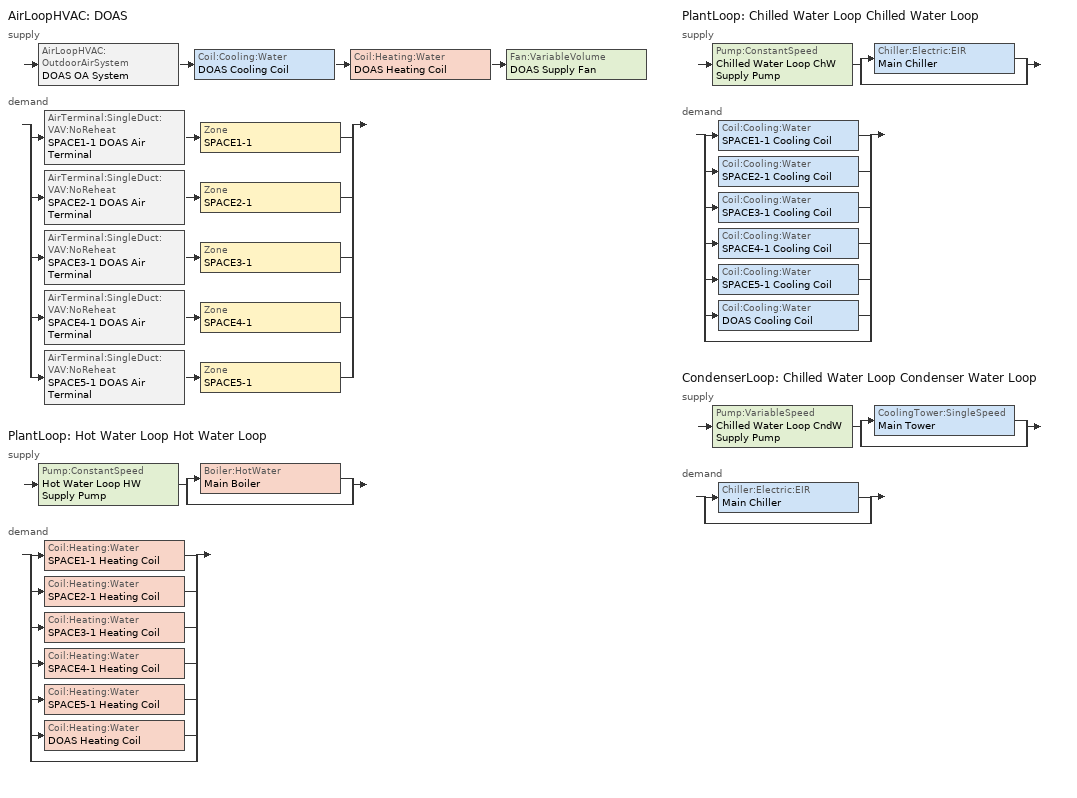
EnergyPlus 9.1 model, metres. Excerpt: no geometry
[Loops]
AirLoopHVAC 'DOAS'
 supply: AirLoopHVAC:OutdoorAirSystem 'DOAS OA System' > Coil:Cooling:Water 'DOAS Cooling Coil' > Coil:Heating:Water 'DOAS Heating Coil' > Fan:VariableVolume 'DOAS Supply Fan'
 demand: split
  | AirTerminal:SingleDuct:VAV:NoReheat 'SPACE1-1 DOAS Air Terminal' > Zone 'SPACE1-1'
  | AirTerminal:SingleDuct:VAV:NoReheat 'SPACE2-1 DOAS Air Terminal' > Zone 'SPACE2-1'
  | AirTerminal:SingleDuct:VAV:NoReheat 'SPACE3-1 DOAS Air Terminal' > Zone 'SPACE3-1'
  | AirTerminal:SingleDuct:VAV:NoReheat 'SPACE4-1 DOAS Air Terminal' > Zone 'SPACE4-1'
  | AirTerminal:SingleDuct:VAV:NoReheat 'SPACE5-1 DOAS Air Terminal' > Zone 'SPACE5-1'
PlantLoop 'Hot Water Loop Hot Water Loop'
 supply: Pump:ConstantSpeed 'Hot Water Loop HW Supply Pump' > split
  | Boiler:HotWater 'Main Boiler'
  | bypass
 demand: split
  | Coil:Heating:Water 'SPACE1-1 Heating Coil'
  | Coil:Heating:Water 'SPACE2-1 Heating Coil'
  | Coil:Heating:Water 'SPACE3-1 Heating Coil'
  | Coil:Heating:Water 'SPACE4-1 Heating Coil'
  | Coil:Heating:Water 'SPACE5-1 Heating Coil'
  | Coil:Heating:Water 'DOAS Heating Coil'
  | bypass
PlantLoop 'Chilled Water Loop Chilled Water Loop'
 supply: Pump:ConstantSpeed 'Chilled Water Loop ChW Supply Pump' > split
  | Chiller:Electric:EIR 'Main Chiller'
  | bypass
 demand: split
  | Coil:Cooling:Water 'SPACE1-1 Cooling Coil'
  | Coil:Cooling:Water 'SPACE2-1 Cooling Coil'
  | Coil:Cooling:Water 'SPACE3-1 Cooling Coil'
  | Coil:Cooling:Water 'SPACE4-1 Cooling Coil'
  | Coil:Cooling:Water 'SPACE5-1 Cooling Coil'
  | Coil:Cooling:Water 'DOAS Cooling Coil'
  | bypass
CondenserLoop 'Chilled Water Loop Condenser Water Loop'
 supply: Pump:VariableSpeed 'Chilled Water Loop CndW Supply Pump' > split
  | CoolingTower:SingleSpeed 'Main Tower'
  | bypass
 demand: split
  | Chiller:Electric:EIR 'Main Chiller'
  | bypass
[DesignSpecification:OutdoorAir] Outdoor Air Method=flow/person; Outdoor Air Flow per Person {m3/s-person}=0.00944; Outdoor Air Flow per Zone Floor Area {m3/s-m2}=0; Outdoor Air Flow per Zone {m3/s}=0
SZ DSOA SPACE1-1; SZ DSOA SPACE2-1; SZ DSOA SPACE3-1; SZ DSOA SPACE4-1; SZ DSOA SPACE5-1
[DesignSpecification:ZoneAirDistribution] Zone Air Distribution Effectiveness in Cooling Mode=1; Zone Air Distribution Effectiveness in Heating Mode=1
SZ DSZAD SPACE1-1; SZ DSZAD SPACE2-1; SZ DSZAD SPACE3-1; SZ DSZAD SPACE4-1; SZ DSZAD SPACE5-1
[Sizing:Zone] Zone Cooling Design Supply Air Temperature Input Method=SupplyAirTemperature; Zone Cooling Design Supply Air Temperature {C}=12.5; Zone Cooling Design Supply Air Temperature Difference {deltaC}=11.11; Zone Heating Design Supply Air Temperature Input Method=SupplyAirTemperature; Zone Heating Design Supply Air Temperature {C}=50; Zone Cooling Design Supply Air Humidity Ratio {kgWater/kgDryAir}=0.008; Zone Heating Design Supply Air Humidity Ratio {kgWater/kgDryAir}=0.008; Cooling Design Air Flow Method=DesignDay; Cooling Design Air Flow Rate {m3/s}=0; Cooling Minimum Air Flow Fraction=0; Heating Design Air Flow Method=DesignDay; Heating Design Air Flow Rate {m3/s}=0; Heating Maximum Air Flow Fraction=0; Account for Dedicated Outdoor Air System=Yes; Dedicated Outdoor Air System Control Strategy=ColdSupplyAir; Dedicated Outdoor Air Low Setpoint Temperature for Design {C}=12.8; Dedicated Outdoor Air High Setpoint Temperature for Design {C}=15.6
Name | Design Specification Outdoor Air Object | Design Specification Zone Air Distribution Object
SPACE1-1 | SZ DSOA SPACE1-1 | SZ DSZAD SPACE1-1
SPACE2-1 | SZ DSOA SPACE2-1 | SZ DSZAD SPACE2-1
SPACE3-1 | SZ DSOA SPACE3-1 | SZ DSZAD SPACE3-1
SPACE4-1 | SZ DSOA SPACE4-1 | SZ DSZAD SPACE4-1
SPACE5-1 | SZ DSOA SPACE5-1 | SZ DSZAD SPACE5-1
[Sizing:System]
DOAS: Type of Load to Size On=VentilationRequirement; Design Outdoor Air Flow Rate {m3/s}=autosize; Central Heating Maximum System Air Flow Ratio=1; Preheat Design Temperature {C}=2; Preheat Design Humidity Ratio {kgWater/kgDryAir}=0.008; Precool Design Temperature {C}=11; Precool Design Humidity Ratio {kgWater/kgDryAir}=0.008; Central Cooling Design Supply Air Temperature {C}=12.8; Central Heating Design Supply Air Temperature {C}=12.2; Type of Zone Sum to Use=NonCoincident; 100% Outdoor Air in Cooling=Yes; 100% Outdoor Air in Heating=Yes; Central Cooling Design Supply Air Humidity Ratio {kgWater/kgDryAir}=0.00924; Central Heating Design Supply Air Humidity Ratio {kgWater/kgDryAir}=0.003; Cooling Supply Air Flow Rate Method=DesignDay; Cooling Supply Air Flow Rate {m3/s}=0; Heating Supply Air Flow Rate Method=DesignDay; Heating Supply Air Flow Rate {m3/s}=0; System Outdoor Air Method=ZoneSum; Zone Maximum Outdoor Air Fraction=1; Cooling Design Capacity Method=CoolingDesignCapacity; Cooling Design Capacity {W}=autosize; Heating Design Capacity Method=HeatingDesignCapacity; Heating Design Capacity {W}=autosize; Central Cooling Capacity Control Method=OnOff
[Sizing:Plant]
Name | Loop Type | Design Loop Exit Temperature {C} | Loop Design Temperature Difference {deltaC}
Hot Water Loop Hot Water Loop | Heating | 82 | 11
Chilled Water Loop Chilled Water Loop | Cooling | 7.22 | 6.67
Chilled Water Loop Condenser Water Loop | Condenser | 29.4 | 5.6
[ZoneControl:Thermostat] Control Type Schedule=HVACTemplate-Always 4; Control 1=All Zones Dual SP Control
Name | Zone or ZoneList
SPACE1-1 Thermostat | SPACE1-1
SPACE2-1 Thermostat | SPACE2-1
SPACE3-1 Thermostat | SPACE3-1
SPACE4-1 Thermostat | SPACE4-1
SPACE5-1 Thermostat | SPACE5-1
[ThermostatSetpoint:DualSetpoint]
All Zones Dual SP Control: Heating Setpoint Temperature Schedule=Htg-SetP-Sch; Cooling Setpoint Temperature Schedule=Clg-SetP-Sch
[ZoneHVAC:FourPipeFanCoil] Availability Schedule=FanAvailSched; Capacity Control Method=CyclingFan; Maximum Supply Air Flow Rate {m3/s}=autosize; Low Speed Supply Air Flow Ratio=0.33; Medium Speed Supply Air Flow Ratio=0.66; Maximum Outdoor Air Flow Rate {m3/s}=0; Maximum Cold Water Flow Rate {m3/s}=autosize; Minimum Cold Water Flow Rate {m3/s}=0; Cooling Convergence Tolerance=0.001; Maximum Hot Water Flow Rate {m3/s}=autosize; Minimum Hot Water Flow Rate {m3/s}=0; Heating Convergence Tolerance=0.001
Name | Supply Air Fan | Cooling Coil | Heating Coil
SPACE1-1 Fan Coil | SPACE1-1 Supply Fan | SPACE1-1 Cooling Coil | SPACE1-1 Heating Coil
SPACE2-1 Fan Coil | SPACE2-1 Supply Fan | SPACE2-1 Cooling Coil | SPACE2-1 Heating Coil
SPACE3-1 Fan Coil | SPACE3-1 Supply Fan | SPACE3-1 Cooling Coil | SPACE3-1 Heating Coil
SPACE4-1 Fan Coil | SPACE4-1 Supply Fan | SPACE4-1 Cooling Coil | SPACE4-1 Heating Coil
SPACE5-1 Fan Coil | SPACE5-1 Supply Fan | SPACE5-1 Cooling Coil | SPACE5-1 Heating Coil
[AirTerminal:SingleDuct:VAV:NoReheat] Availability Schedule=HVACTemplate-Always 1; Maximum Air Flow Rate {m3/s}=autosize; Zone Minimum Air Flow Input Method=Constant; Constant Minimum Air Flow Fraction=1
SPACE1-1 DOAS Air Terminal; SPACE2-1 DOAS Air Terminal; SPACE3-1 DOAS Air Terminal; SPACE4-1 DOAS Air Terminal; SPACE5-1 DOAS Air Terminal
[Zone equipment]
SPACE1-1: SPACE1-1 DOAS Air Terminal, SPACE1-1 Fan Coil
SPACE2-1: SPACE2-1 DOAS Air Terminal, SPACE2-1 Fan Coil
SPACE3-1: SPACE3-1 DOAS Air Terminal, SPACE3-1 Fan Coil
SPACE4-1: SPACE4-1 DOAS Air Terminal, SPACE4-1 Fan Coil
SPACE5-1: SPACE5-1 DOAS Air Terminal, SPACE5-1 Fan Coil
[Fan:VariableVolume]
DOAS Supply Fan: Availability Schedule=FanAvailSched; Fan Total Efficiency=0.7; Pressure Rise {Pa}=1000; Maximum Flow Rate {m3/s}=autosize; Fan Power Minimum Flow Rate Input Method=Fraction; Fan Power Minimum Flow Fraction=0; Motor Efficiency=0.9; Motor In Airstream Fraction=1; Fan Power Coefficient 1=0.00153024; Fan Power Coefficient 2=0.00520806; Fan Power Coefficient 3=1.10862; Fan Power Coefficient 4=-0.116356; Fan Power Coefficient 5=0
[Fan:OnOff] Availability Schedule=FanAvailSched; Fan Total Efficiency=0.7; Pressure Rise {Pa}=75; Maximum Flow Rate {m3/s}=autosize; Motor Efficiency=0.9; Motor In Airstream Fraction=1
SPACE1-1 Supply Fan; SPACE2-1 Supply Fan; SPACE3-1 Supply Fan; SPACE4-1 Supply Fan; SPACE5-1 Supply Fan
[Coil:Cooling:Water] Availability Schedule=HVACTemplate-Always 1; Design Water Flow Rate {m3/s}=autosize; Design Air Flow Rate {m3/s}=autosize; Design Inlet Water Temperature {C}=autosize; Design Inlet Air Temperature {C}=autosize; Design Outlet Air Temperature {C}=autosize; Design Inlet Air Humidity Ratio {kgWater/kgDryAir}=autosize; Design Outlet Air Humidity Ratio {kgWater/kgDryAir}=autosize; Type of Analysis=DetailedAnalysis; Heat Exchanger Configuration=CrossFlow
SPACE1-1 Cooling Coil; SPACE2-1 Cooling Coil; SPACE3-1 Cooling Coil; SPACE4-1 Cooling Coil; SPACE5-1 Cooling Coil; DOAS Cooling Coil
[Coil:Heating:Water] Availability Schedule=HVACTemplate-Always 1; U-Factor Times Area Value {W/K}=autosize; Maximum Water Flow Rate {m3/s}=autosize; Performance Input Method=UFactorTimesAreaAndDesignWaterFlowRate; Rated Capacity {W}=autosize; Rated Inlet Water Temperature {C}=82.2; Rated Inlet Air Temperature {C}=16.6; Rated Outlet Water Temperature {C}=71.1; Rated Outlet Air Temperature {C}=32.2; Rated Ratio for Air and Water Convection=0.5
SPACE1-1 Heating Coil; SPACE2-1 Heating Coil; SPACE3-1 Heating Coil; SPACE4-1 Heating Coil; SPACE5-1 Heating Coil; DOAS Heating Coil
[HeatExchanger:AirToAir:SensibleAndLatent]
DOAS Heat Recovery: Availability Schedule=HVACTemplate-Always 1; Nominal Supply Air Flow Rate {m3/s}=autosize; Sensible Effectiveness at 100% Heating Air Flow=0.7; Latent Effectiveness at 100% Heating Air Flow=0.65; Sensible Effectiveness at 75% Heating Air Flow=0.75; Latent Effectiveness at 75% Heating Air Flow=0.7; Sensible Effectiveness at 100% Cooling Air Flow=0.7; Latent Effectiveness at 100% Cooling Air Flow=0.65; Sensible Effectiveness at 75% Cooling Air Flow=0.75; Latent Effectiveness at 75% Cooling Air Flow=0.7; Nominal Electric Power {W}=0; Supply Air Outlet Temperature Control=Yes; Heat Exchanger Type=Plate; Frost Control Type=MinimumExhaustTemperature; Threshold Temperature {C}=1.7; Initial Defrost Time Fraction=0.083; Rate of Defrost Time Fraction Increase {1/K}=0.012; Economizer Lockout=Yes
[Controller:WaterCoil] Control Variable=Temperature; Actuator Variable=Flow; Controller Convergence Tolerance {deltaC}=autosize; Maximum Actuated Flow {m3/s}=autosize; Minimum Actuated Flow {m3/s}=0
Name | Action
DOAS Cooling Coil Controller | Reverse
DOAS Heating Coil Controller | Normal
[Controller:OutdoorAir]
DOAS OA Controller: Minimum Outdoor Air Flow Rate {m3/s}=autosize; Maximum Outdoor Air Flow Rate {m3/s}=autosize; Economizer Control Type=DifferentialEnthalpy; Economizer Control Action Type=MinimumFlowWithBypass; Economizer Minimum Limit Dry-Bulb Temperature {C}=12.2; Lockout Type=NoLockout; Minimum Limit Type=ProportionalMinimum
[AirLoopHVAC]
DOAS: Design Supply Air Flow Rate {m3/s}=autosize
[Pump:VariableSpeed]
Chilled Water Loop CndW Supply Pump: Design Maximum Flow Rate {m3/s}=autosize; Design Pump Head {Pa}=179352; Design Power Consumption {W}=autosize; Motor Efficiency=0.9; Fraction of Motor Inefficiencies to Fluid Stream=0; Coefficient 1 of the Part Load Performance Curve=0; Coefficient 2 of the Part Load Performance Curve=0; Coefficient 3 of the Part Load Performance Curve=1; Coefficient 4 of the Part Load Performance Curve=0; Design Minimum Flow Rate {m3/s}=0; Pump Control Type=INTERMITTENT
[Pump:ConstantSpeed] Design Flow Rate {m3/s}=autosize; Design Pump Head {Pa}=179352; Design Power Consumption {W}=autosize; Motor Efficiency=0.9; Fraction of Motor Inefficiencies to Fluid Stream=0; Pump Control Type=INTERMITTENT
Hot Water Loop HW Supply Pump; Chilled Water Loop ChW Supply Pump
[Boiler:HotWater]
Main Boiler: Fuel Type=NaturalGas; Nominal Capacity {W}=autosize; Nominal Thermal Efficiency=0.8; Efficiency Curve Temperature Evaluation Variable=LeavingBoiler; Normalized Boiler Efficiency Curve=Main Boiler Efficiency Curve; Design Water Flow Rate {m3/s}=autosize; Minimum Part Load Ratio=0; Maximum Part Load Ratio=1.1; Optimum Part Load Ratio=1; Water Outlet Upper Temperature Limit {C}=100; Boiler Flow Mode=ConstantFlow; Parasitic Electric Load {W}=0; Sizing Factor=1
[Chiller:Electric:EIR]
Main Chiller: Reference Capacity {W}=autosize; Reference COP {W/W}=3.2; Reference Leaving Chilled Water Temperature {C}=6.67; Reference Entering Condenser Fluid Temperature {C}=29.4; Reference Chilled Water Flow Rate {m3/s}=autosize; Reference Condenser Fluid Flow Rate {m3/s}=autosize; Cooling Capacity Function of Temperature Curve=Main Chiller RecipCapFT; Electric Input to Cooling Output Ratio Function of Temperature Curve=Main Chiller RecipEIRFT; Electric Input to Cooling Output Ratio Function of Part Load Ratio Curve=Main Chiller RecipEIRFPLR; Minimum Part Load Ratio=0; Maximum Part Load Ratio=1; Optimum Part Load Ratio=1; Minimum Unloading Ratio=0.25; Condenser Type=WaterCooled; Fraction of Compressor Electric Consumption Rejected by Condenser=1; Leaving Chilled Water Lower Temperature Limit {C}=5; Chiller Flow Mode=ConstantFlow; Design Heat Recovery Water Flow Rate {m3/s}=0; Sizing Factor=1
[CoolingTower:SingleSpeed]
Main Tower: Design Water Flow Rate {m3/s}=autosize; Design Air Flow Rate {m3/s}=autosize; Design Fan Power {W}=autosize; Design U-Factor Times Area Value {W/K}=autosize; Free Convection Air Flow Rate {m3/s}=autocalculate; Free Convection U-Factor Times Area Value {W/K}=autocalculate; Performance Input Method=UFactorTimesAreaAndDesignWaterFlowRate; Free Convection Capacity {W}=autocalculate; Evaporation Loss Mode=SaturatedExit; Drift Loss Percent {percent}=0.008; Blowdown Calculation Mode=ConcentrationRatio; Blowdown Concentration Ratio=3; Capacity Control=FanCycling; Sizing Factor=1
[PlantLoop] Fluid Type=Water; Maximum Loop Flow Rate {m3/s}=autosize; Minimum Loop Flow Rate {m3/s}=0; Plant Loop Volume {m3}=autosize; Load Distribution Scheme=SequentialLoad; Plant Loop Demand Calculation Scheme=SingleSetpoint
Name | Plant Equipment Operation Scheme | Maximum Loop Temperature {C} | Minimum Loop Temperature {C} | Common Pipe Simulation
Hot Water Loop Hot Water Loop | Hot Water Loop Operation | 100 | 10
Chilled Water Loop Chilled Water Loop | Chilled Water Loop Chiller Operation | 98 | 1 | None
[CondenserLoop]
Chilled Water Loop Condenser Water Loop: Fluid Type=Water; Condenser Equipment Operation Scheme=Chilled Water Loop Condenser Operation; Maximum Loop Temperature {C}=80; Minimum Loop Temperature {C}=5; Maximum Loop Flow Rate {m3/s}=autosize; Minimum Loop Flow Rate {m3/s}=0; Condenser Loop Volume {m3}=autosize; Load Distribution Scheme=SequentialLoad
[PlantEquipmentList]
Hot Water Loop All Equipment: Main Boiler
Chilled Water Loop All Chillers: Main Chiller
[CondenserEquipmentList]
Chilled Water Loop All Condensers: Main Tower
[PlantEquipmentOperation:CoolingLoad] Load Range 1 Lower Limit {W}=0; Load Range 1 Upper Limit {W}=1000000000000000
Name | Range 1 Equipment List
Chilled Water Loop Chiller Operation All Hours | Chilled Water Loop All Chillers
Chilled Water Loop Condenser Operation All Hours | Chilled Water Loop All Condensers
[PlantEquipmentOperation:HeatingLoad]
Hot Water Loop Operation All Hours: Load Range 1 Lower Limit {W}=0; Load Range 1 Upper Limit {W}=1000000000000000; Range 1 Equipment List=Hot Water Loop All Equipment
[PlantEquipmentOperationSchemes] Control Scheme 1 Schedule=HVACTemplate-Always 1
Name | Control Scheme 1
Hot Water Loop Operation | Hot Water Loop Operation All Hours
Chilled Water Loop Chiller Operation | Chilled Water Loop Chiller Operation All Hours
[CondenserEquipmentOperationSchemes]
Chilled Water Loop Condenser Operation: Control Scheme 1=Chilled Water Loop Condenser Operation All Hours; Control Scheme 1 Schedule=HVACTemplate-Always 1
[SetpointManager:Scheduled]
DOAS Heating Supply Air Temp Manager: Control Variable=Temperature; Schedule=HVACTemplate-Dynamic-hourly; Setpoint Node or NodeList=DOAS Supply Path Inlet
[SetpointManager:MixedAir] Control Variable=Temperature
Name | Setpoint Node or NodeList
DOAS Heating Coil Air Temp Manager | DOAS Heating Coil Outlet
DOAS Heat Recovery Air Temp Manager | DOAS Heat Recovery Supply Outlet
DOAS Heat Recovery Economizer Temp Manager | DOAS Mixed Air Outlet
[Schedule:Compact]
Htg-SetP-Sch: Through: 12/31, For: WeekDays CustomDay1 CustomDay2, Until: 6:00, 13, Until: 7:00, 18, Until: 21:00, 23, Until: 24:00, 13, For: WeekEnds Holiday, Until: 24:00, 13, For: SummerDesignDay, Until: 24:00, 13, For: WinterDesignDay, Until: 24:00, 23
Clg-SetP-Sch: Through: 12/31, For: WeekDays CustomDay1 CustomDay2, Until: 7:00, 32, Until: 21:00, 24, Until: 24:00, 32, For: WeekEnds Holiday, Until: 24:00, 32, For: SummerDesignDay, Until: 24:00, 24, For: WinterDesignDay, Until: 24:00, 32
FanAvailSched: Through: 12/31, For: WeekDays CustomDay1 CustomDay2, Until: 7:00, 0, Until: 21:00, 1, Until: 24:00, 0, For: Weekends Holiday, Until: 24:00, 0, For: SummerDesignDay, Until: 24:00, 1, For: WinterDesignDay, Until: 24:00, 1
HVACTemplate-Always 1: Through: 12/31, For: AllDays, Until: 24:00, 1
HVACTemplate-Always 4: Through: 12/31, For: AllDays, Until: 24:00, 4
[Schedule:Constant]
HVACTemplate-Dynamic-hourly: Temperature, 12.2
[Curve:Quadratic] Minimum Value of x=0; Maximum Value of x=1
Name | Coefficient1 Constant | Coefficient2 x | Coefficient3 x**2
Main Boiler Efficiency Curve | 0.97 | 0.0633 | -0.0333
Main Chiller RecipEIRFPLR | 0.088065 | 1.137742 | -0.225806
[Curve:Biquadratic] Minimum Value of x=5; Maximum Value of x=10; Minimum Value of y=24; Maximum Value of y=35
Name | Coefficient1 Constant | Coefficient2 x | Coefficient3 x**2 | Coefficient4 y | Coefficient5 y**2 | Coefficient6 x*y
Main Chiller RecipCapFT | 0.507883 | 0.145228 | -0.00625644 | -0.0011178 | -0.0001296 | -0.00028188
Main Chiller RecipEIRFT | 1.03076 | -0.103536 | 0.00710208 | 0.0093186 | 0.00031752 | -0.00104328
